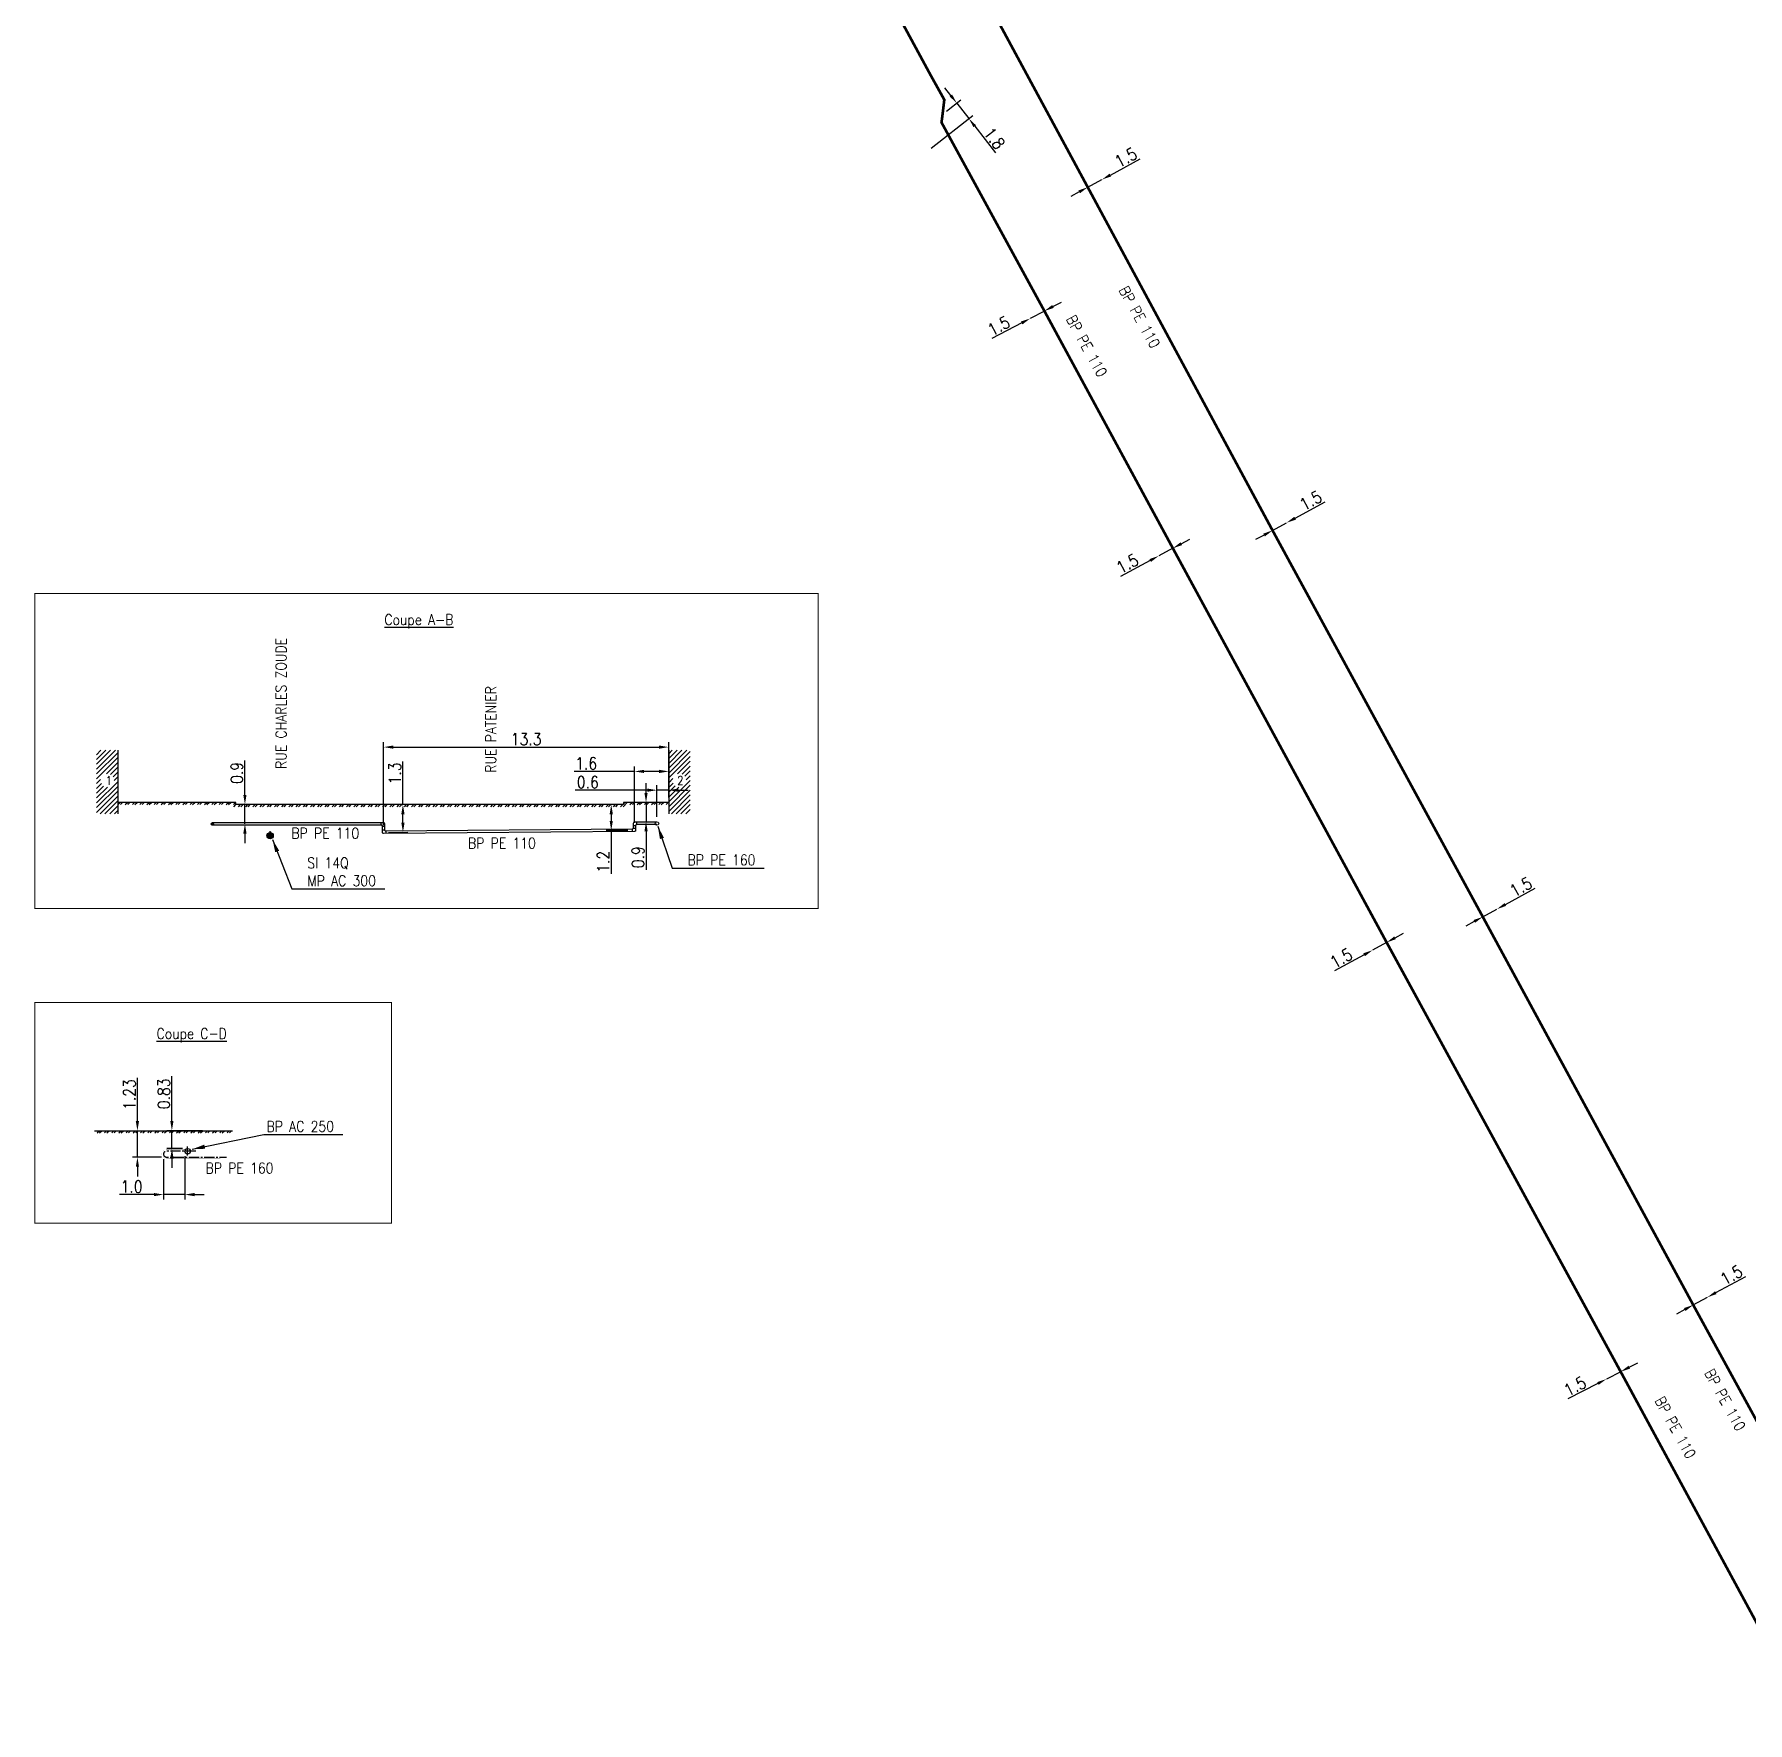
# Model space of a CAD drawing. Header units: millimetres. Extents: x 183997 to 185000, y 127999 to 129007.
# Drawn here: x 184349.2 to 184509.2, y 128248 to 128405.7 of the extents above; entities that cross this region are included whole.
import ezdxf
from ezdxf.enums import TextEntityAlignment as Align

# ---------------------------------------------------------------- set-up
doc = ezdxf.new("R2010")
doc.units = ezdxf.units.MM
doc.header["$PDMODE"] = 34
doc.linetypes.add('CENTER2', pattern=[28.575, 19.05, -3.175, 3.175, -3.175])
doc.linetypes.add('L_25_PE', pattern=[2000, 1000, 1000])
doc.layers.get('DEFPOINTS').update_dxf_attribs({"linetype": 'CONTINUOUS'})
doc.layers.add('L_150', color=1, linetype='CONTINUOUS')
doc.layers.add('L_900', color=7, linetype='CONTINUOUS')
doc.styles.get("Standard").update_dxf_attribs({"font": 'romans.shx', "width": 0.85})
doc.dimstyles.get("Standard").update_dxf_attribs({"dimtxt": 1.5, "dimasz": 1.2, "dimexe": 0.625, "dimexo": 0.625, "dimgap": 0.25, "dimtad": 1, "dimdec": 1, "dimzin": 0, "dimdsep": 46, "dimtxsty": 'Standard', "dimcen": -0.5, "dimadec": 0, "dimazin": 0, "dimtfac": 1, "dimtdec": 1, "dimtmove": 0, "dimatfit": 3, "dimfxl": 0, "dimtolj": 1, "dimtzin": 0, "dimarcsym": 0})

# ---------------------------------------------------------------- blocks, each defined once
blk = doc.blocks.new('*D688')
at = {"layer": 'DEFPOINTS', "color": 0, "linetype": 'Continuous', "transparency": 16777216}
for p in [(184474.17, 128320.14), (184475.48, 128320.86), (184475.48, 128320.86)]:
    blk.add_point(p, dxfattribs=at)
at = {"layer": 'L_150', "color": 0, "linetype": 'Continuous', "lineweight": -2, "transparency": 16777216}
for p, q in [((184476.27, 128321.29), (184477.06, 128321.72)), ((184473.38, 128319.7), (184470.62, 128318.2)), ((184475.48, 128320.86), (184474.17, 128320.14))]:
    blk.add_line(p, q, dxfattribs=at)
at = {"layer": 'L_150', "color": 0, "linetype": 'Continuous', "transparency": 16777216}
for points in [[(184476.2, 128321.42), (184476.34, 128321.16), (184475.48, 128320.86)], [(184473.3, 128319.84), (184473.45, 128319.57), (184474.17, 128320.14)]]:
    blk.add_solid(points, dxfattribs=at)
at = {"layer": 'L_150', "color": 0, "linetype": 'Continuous', "transparency": 16777216, "insert": (184471.24, 128319.39), "char_height": 1.125, "attachment_point": 5, "rotation": 28.696}
blk.add_mtext('\\A1;1.5', dxfattribs=at)
blk = doc.blocks.new('*D689')
at = {"layer": 'DEFPOINTS', "color": 0, "linetype": 'Continuous', "transparency": 16777216}
for p in [(184505.44, 128287.72), (184504.12, 128287), (184504.12, 128287)]:
    blk.add_point(p, dxfattribs=at)
at = {"layer": 'L_150', "color": 0, "linetype": 'Continuous', "lineweight": -2, "transparency": 16777216}
for p, q in [((184506.23, 128288.15), (184509.03, 128289.67)), ((184504.12, 128287), (184505.44, 128287.72)), ((184503.33, 128286.58), (184502.54, 128286.15))]:
    blk.add_line(p, q, dxfattribs=at)
at = {"layer": 'L_150', "color": 0, "linetype": 'Continuous', "transparency": 16777216}
for points in [[(184506.16, 128288.28), (184506.3, 128288.02), (184505.44, 128287.72)], [(184503.26, 128286.71), (184503.4, 128286.44), (184504.12, 128287)]]:
    blk.add_solid(points, dxfattribs=at)
at = {"layer": 'L_150', "color": 0, "linetype": 'Continuous', "transparency": 16777216, "insert": (184507.68, 128289.79), "char_height": 1.125, "attachment_point": 5, "rotation": 28.5107}
blk.add_mtext('\\A1;1.5', dxfattribs=at)
blk = doc.blocks.new('*D690')
at = {"layer": 'DEFPOINTS', "color": 0, "linetype": 'Continuous', "transparency": 16777216}
for p in [(184484.46, 128323.25), (184484.46, 128323.25), (184485.78, 128323.97)]:
    blk.add_point(p, dxfattribs=at)
at = {"layer": 'L_150', "color": 0, "linetype": 'Continuous', "lineweight": -2, "transparency": 16777216}
for p, q in [((184486.57, 128324.4), (184489.36, 128325.92)), ((184483.67, 128322.82), (184482.88, 128322.39)), ((184484.46, 128323.25), (184485.78, 128323.97))]:
    blk.add_line(p, q, dxfattribs=at)
at = {"layer": 'L_150', "color": 0, "linetype": 'Continuous', "transparency": 16777216}
for points in [[(184486.49, 128324.53), (184486.64, 128324.27), (184485.78, 128323.97)], [(184483.59, 128322.95), (184483.74, 128322.69), (184484.46, 128323.25)]]:
    blk.add_solid(points, dxfattribs=at)
at = {"layer": 'L_150', "color": 0, "linetype": 'Continuous', "transparency": 16777216, "insert": (184488.02, 128326.04), "char_height": 1.125, "attachment_point": 5, "rotation": 28.5107}
blk.add_mtext('\\A1;1.5', dxfattribs=at)
blk = doc.blocks.new('*D691')
at = {"layer": 'DEFPOINTS', "color": 0, "linetype": 'Continuous', "transparency": 16777216}
for p in [(184466.14, 128360.06), (184464.82, 128359.34), (184464.82, 128359.34)]:
    blk.add_point(p, dxfattribs=at)
at = {"layer": 'L_150', "color": 0, "linetype": 'Continuous', "lineweight": -2, "transparency": 16777216}
for p, q in [((184466.93, 128360.49), (184469.73, 128362)), ((184464.82, 128359.34), (184466.14, 128360.06)), ((184464.03, 128358.91), (184463.24, 128358.48))]:
    blk.add_line(p, q, dxfattribs=at)
at = {"layer": 'L_150', "color": 0, "linetype": 'Continuous', "transparency": 16777216}
for points in [[(184466.86, 128360.62), (184467.01, 128360.35), (184466.14, 128360.06)], [(184463.96, 128359.04), (184464.11, 128358.78), (184464.82, 128359.34)]]:
    blk.add_solid(points, dxfattribs=at)
at = {"layer": 'L_150', "color": 0, "linetype": 'Continuous', "transparency": 16777216, "insert": (184468.38, 128362.13), "char_height": 1.125, "attachment_point": 5, "rotation": 28.5107}
blk.add_mtext('\\A1;1.5', dxfattribs=at)
blk = doc.blocks.new('*D1026')
at = {"layer": 'DEFPOINTS', "color": 0, "linetype": 'Continuous', "transparency": 16777216}
for p in [(184496.01, 128280.08), (184497.34, 128280.77), (184497.34, 128280.77)]:
    blk.add_point(p, dxfattribs=at)
at = {"layer": 'L_150', "color": 0, "linetype": 'Continuous', "lineweight": -2, "transparency": 16777216}
for p, q in [((184498.14, 128281.18), (184498.94, 128281.6)), ((184495.21, 128279.67), (184492.42, 128278.23)), ((184497.34, 128280.77), (184496.01, 128280.08))]:
    blk.add_line(p, q, dxfattribs=at)
at = {"layer": 'L_150', "color": 0, "linetype": 'Continuous', "transparency": 16777216}
for points in [[(184498.07, 128281.32), (184498.21, 128281.05), (184497.34, 128280.77)], [(184495.14, 128279.8), (184495.28, 128279.54), (184496.01, 128280.08)]]:
    blk.add_solid(points, dxfattribs=at)
at = {"layer": 'L_150', "color": 0, "linetype": 'Continuous', "transparency": 16777216, "insert": (184493.07, 128279.41), "char_height": 1.125, "attachment_point": 5, "rotation": 27.3062}
blk.add_mtext('\\A1;1.5', dxfattribs=at)
blk = doc.blocks.new('*D1030')
at = {"layer": 'DEFPOINTS', "color": 0, "linetype": 'Continuous', "transparency": 16777216}
for p in [(184442.19, 128379.14), (184443.51, 128379.83), (184443.51, 128379.83)]:
    blk.add_point(p, dxfattribs=at)
at = {"layer": 'L_150', "color": 0, "linetype": 'Continuous', "lineweight": -2, "transparency": 16777216}
for p, q in [((184444.31, 128380.25), (184445.11, 128380.67)), ((184441.39, 128378.72), (184438.61, 128377.25)), ((184443.51, 128379.83), (184442.19, 128379.14))]:
    blk.add_line(p, q, dxfattribs=at)
at = {"layer": 'L_150', "color": 0, "linetype": 'Continuous', "transparency": 16777216}
for points in [[(184444.24, 128380.39), (184444.38, 128380.12), (184443.51, 128379.83)], [(184441.32, 128378.85), (184441.46, 128378.58), (184442.19, 128379.14)]]:
    blk.add_solid(points, dxfattribs=at)
at = {"layer": 'L_150', "color": 0, "linetype": 'Continuous', "transparency": 16777216, "insert": (184439.25, 128378.44), "char_height": 1.125, "attachment_point": 5, "rotation": 27.7942}
blk.add_mtext('\\A1;1.5', dxfattribs=at)
blk = doc.blocks.new('*D1031')
at = {"layer": 'DEFPOINTS', "color": 0, "linetype": 'Continuous', "transparency": 16777216}
for p in [(184454.19, 128356.96), (184455.51, 128357.67), (184455.51, 128357.67)]:
    blk.add_point(p, dxfattribs=at)
at = {"layer": 'L_150', "color": 0, "linetype": 'Continuous', "lineweight": -2, "transparency": 16777216}
for p, q in [((184456.3, 128358.1), (184457.09, 128358.52)), ((184453.39, 128356.53), (184450.63, 128355.03)), ((184455.51, 128357.67), (184454.19, 128356.96))]:
    blk.add_line(p, q, dxfattribs=at)
at = {"layer": 'L_150', "color": 0, "linetype": 'Continuous', "transparency": 16777216}
for points in [[(184456.23, 128358.23), (184456.37, 128357.96), (184455.51, 128357.67)], [(184453.32, 128356.66), (184453.47, 128356.4), (184454.19, 128356.96)]]:
    blk.add_solid(points, dxfattribs=at)
at = {"layer": 'L_150', "color": 0, "linetype": 'Continuous', "transparency": 16777216, "insert": (184451.26, 128356.23), "char_height": 1.125, "attachment_point": 5, "rotation": 28.3846}
blk.add_mtext('\\A1;1.5', dxfattribs=at)
blk = doc.blocks.new('*D1034')
at = {"layer": 'DEFPOINTS', "color": 0, "linetype": 'Continuous', "transparency": 16777216}
for p in [(184447.56, 128391.39), (184447.56, 128391.39), (184448.88, 128392.1)]:
    blk.add_point(p, dxfattribs=at)
at = {"layer": 'L_150', "color": 0, "linetype": 'Continuous', "lineweight": -2, "transparency": 16777216}
for p, q in [((184449.67, 128392.53), (184452.46, 128394.04)), ((184447.56, 128391.39), (184448.88, 128392.1)), ((184446.77, 128390.96), (184445.97, 128390.53))]:
    blk.add_line(p, q, dxfattribs=at)
at = {"layer": 'L_150', "color": 0, "linetype": 'Continuous', "transparency": 16777216}
for points in [[(184446.69, 128391.09), (184446.84, 128390.83), (184447.56, 128391.39)], [(184449.6, 128392.66), (184449.74, 128392.4), (184448.88, 128392.1)]]:
    blk.add_solid(points, dxfattribs=at)
at = {"layer": 'L_150', "color": 0, "linetype": 'Continuous', "transparency": 16777216, "insert": (184451.12, 128394.17), "char_height": 1.125, "attachment_point": 5, "rotation": 28.4194}
blk.add_mtext('\\A1;1.5', dxfattribs=at)
blk = doc.blocks.new('*D1051')
at = {"layer": 'DEFPOINTS', "color": 0, "linetype": 'Continuous', "transparency": 16777216}
for p in [(184434, 128398.21), (184435.32, 128399.25), (184432.56, 128394.76)]:
    blk.add_point(p, dxfattribs=at)
at = {"layer": 'L_150', "color": 0, "linetype": 'Continuous', "lineweight": -2, "transparency": 16777216}
for p, q in [((184434.77, 128399.96), (184434.22, 128400.67)), ((184434.37, 128398.5), (184435.69, 128399.54)), ((184432.93, 128395.05), (184436.82, 128398.09)), ((184435.32, 128399.25), (184436.45, 128397.8)), ((184437.01, 128397.09), (184438.94, 128394.61))]:
    blk.add_line(p, q, dxfattribs=at)
at = {"layer": 'L_150', "color": 0, "linetype": 'Continuous', "transparency": 16777216}
for points in [[(184434.89, 128400.05), (184434.65, 128399.87), (184435.32, 128399.25)], [(184437.12, 128397.18), (184436.89, 128397), (184436.45, 128397.8)]]:
    blk.add_solid(points, dxfattribs=at)
at = {"layer": 'L_150', "color": 0, "linetype": 'Continuous', "transparency": 16777216, "insert": (184438.84, 128395.95), "char_height": 1.125, "attachment_point": 5, "rotation": 307.9105}
blk.add_mtext('\\A1;1.8', dxfattribs=at)
blk = doc.blocks.new('*D1235')
at = {"layer": 'DEFPOINTS', "color": 0, "linetype": 'Continuous', "transparency": 16777216}
for p in [(184408.42, 128336.83), (184408.42, 128333.93), (184405.22, 128331.56)]:
    blk.add_point(p, dxfattribs=at)
at = {"layer": 'L_900', "color": 0, "linetype": 'Continuous', "lineweight": -2, "transparency": 16777216}
for p, q in [((184405.22, 128332.03), (184405.22, 128337.3)), ((184408.42, 128334.4), (184408.42, 128337.3)), ((184405.22, 128336.83), (184399.59, 128336.83)), ((184407.52, 128336.83), (184406.12, 128336.83))]:
    blk.add_line(p, q, dxfattribs=at)
at = {"layer": 'L_900', "color": 0, "linetype": 'Continuous', "transparency": 16777216}
for points in [[(184406.12, 128336.98), (184406.12, 128336.68), (184405.22, 128336.83)], [(184407.52, 128336.98), (184407.52, 128336.68), (184408.42, 128336.83)]]:
    blk.add_solid(points, dxfattribs=at)
at = {"layer": 'L_900', "color": 0, "linetype": 'Continuous', "transparency": 16777216, "insert": (184400.71, 128337.58), "char_height": 1.125, "attachment_point": 5}
blk.add_mtext('\\A1;1.6', dxfattribs=at)
blk = doc.blocks.new('*D1238')
at = {"layer": 'DEFPOINTS', "color": 0, "linetype": 'Continuous', "transparency": 16777216}
for p in [(184408.42, 128335.08), (184408.42, 128333.93), (184407.32, 128332.13)]:
    blk.add_point(p, dxfattribs=at)
at = {"layer": 'L_900', "color": 0, "linetype": 'Continuous', "lineweight": -2, "transparency": 16777216}
for p, q in [((184407.32, 128332.6), (184407.32, 128335.55)), ((184408.42, 128334.4), (184408.42, 128335.55)), ((184406.42, 128335.08), (184399.67, 128335.08)), ((184408.42, 128335.08), (184407.32, 128335.08)), ((184409.32, 128335.08), (184410.22, 128335.08))]:
    blk.add_line(p, q, dxfattribs=at)
at = {"layer": 'L_900', "color": 0, "linetype": 'Continuous', "transparency": 16777216}
for points in [[(184406.42, 128335.23), (184406.42, 128334.93), (184407.32, 128335.08)], [(184409.32, 128335.23), (184409.32, 128334.93), (184408.42, 128335.08)]]:
    blk.add_solid(points, dxfattribs=at)
at = {"layer": 'L_900', "color": 0, "linetype": 'Continuous', "transparency": 16777216, "insert": (184400.86, 128335.83), "char_height": 1.125, "attachment_point": 5}
blk.add_mtext('\\A1;0.6', dxfattribs=at)
blk = doc.blocks.new('*D1241')
at = {"layer": 'DEFPOINTS', "color": 0, "linetype": 'Continuous', "transparency": 16777216}
for p in [(184408.42, 128339.1), (184408.42, 128333.93), (184381.78, 128331.33)]:
    blk.add_point(p, dxfattribs=at)
at = {"layer": 'L_900', "color": 0, "linetype": 'Continuous', "lineweight": -2, "transparency": 16777216}
for p, q in [((184381.78, 128331.8), (184381.78, 128339.57)), ((184382.68, 128339.1), (184407.52, 128339.1)), ((184408.42, 128334.4), (184408.42, 128339.57))]:
    blk.add_line(p, q, dxfattribs=at)
at = {"layer": 'L_900', "color": 0, "linetype": 'Continuous', "transparency": 16777216}
for points in [[(184382.68, 128339.25), (184382.68, 128338.95), (184381.78, 128339.1)], [(184407.52, 128339.25), (184407.52, 128338.95), (184408.42, 128339.1)]]:
    blk.add_solid(points, dxfattribs=at)
at = {"layer": 'L_900', "color": 0, "linetype": 'Continuous', "transparency": 16777216, "insert": (184395.1, 128339.85), "char_height": 1.125, "attachment_point": 5}
blk.add_mtext('\\A1;13.3', dxfattribs=at)
blk = doc.blocks.new('*D1242')
at = {"layer": 'DEFPOINTS', "color": 0, "linetype": 'Continuous', "transparency": 16777216}
for p in [(184406.3, 128333.93), (184406.3, 128333.93), (184406.3, 128332.13)]:
    blk.add_point(p, dxfattribs=at)
at = {"layer": 'L_900', "color": 0, "linetype": 'Continuous', "lineweight": -2, "transparency": 16777216}
for p, q in [((184406.3, 128334.83), (184406.3, 128335.73)), ((184406.3, 128333.93), (184406.3, 128332.13)), ((184406.3, 128331.23), (184406.3, 128327.65))]:
    blk.add_line(p, q, dxfattribs=at)
at = {"layer": 'L_900', "color": 0, "linetype": 'Continuous', "transparency": 16777216}
for points in [[(184406.15, 128334.83), (184406.45, 128334.83), (184406.3, 128333.93)], [(184406.15, 128331.23), (184406.45, 128331.23), (184406.3, 128332.13)]]:
    blk.add_solid(points, dxfattribs=at)
at = {"layer": 'L_900', "color": 0, "linetype": 'Continuous', "transparency": 16777216, "insert": (184405.55, 128328.82), "char_height": 1.125, "attachment_point": 5, "rotation": 90}
blk.add_mtext('\\A1;0.9', dxfattribs=at)
blk = doc.blocks.new('*D1243')
at = {"layer": 'DEFPOINTS', "color": 0, "linetype": 'Continuous', "transparency": 16777216}
for p in [(184403.05, 128333.73), (184403.05, 128333.73), (184405.06, 128331.33)]:
    blk.add_point(p, dxfattribs=at)
at = {"layer": 'L_900', "color": 0, "linetype": 'Continuous', "lineweight": -2, "transparency": 16777216}
for p, q in [((184403.05, 128332.83), (184403.05, 128332.21)), ((184404.59, 128331.32), (184402.58, 128331.31)), ((184403.05, 128331.31), (184403.05, 128327.27))]:
    blk.add_line(p, q, dxfattribs=at)
at = {"layer": 'L_900', "color": 0, "linetype": 'Continuous', "transparency": 16777216}
for points in [[(184402.9, 128332.83), (184403.2, 128332.83), (184403.05, 128333.73)], [(184402.9, 128332.21), (184403.2, 128332.21), (184403.05, 128331.31)]]:
    blk.add_solid(points, dxfattribs=at)
at = {"layer": 'L_900', "color": 0, "linetype": 'Continuous', "transparency": 16777216, "insert": (184402.3, 128328.39), "char_height": 1.125, "attachment_point": 5, "rotation": 90}
blk.add_mtext('\\A1;1.2', dxfattribs=at)
blk = doc.blocks.new('*D1244')
at = {"layer": 'DEFPOINTS', "color": 0, "linetype": 'Continuous', "transparency": 16777216}
for p in [(184383.59, 128333.73), (184383.59, 128333.73), (184381.78, 128331.13)]:
    blk.add_point(p, dxfattribs=at)
at = {"layer": 'L_900', "color": 0, "linetype": 'Continuous', "lineweight": -2, "transparency": 16777216}
for p, q in [((184383.59, 128333.73), (184383.59, 128337.77)), ((184383.59, 128332.04), (184383.59, 128332.83)), ((184382.25, 128331.13), (184384.06, 128331.15))]:
    blk.add_line(p, q, dxfattribs=at)
at = {"layer": 'L_900', "color": 0, "linetype": 'Continuous', "transparency": 16777216}
for points in [[(184383.44, 128332.83), (184383.74, 128332.83), (184383.59, 128333.73)], [(184383.44, 128332.04), (184383.74, 128332.04), (184383.59, 128331.14)]]:
    blk.add_solid(points, dxfattribs=at)
at = {"layer": 'L_900', "color": 0, "linetype": 'Continuous', "transparency": 16777216, "insert": (184382.84, 128336.65), "char_height": 1.125, "attachment_point": 5, "rotation": 90}
blk.add_mtext('\\A1;1.3', dxfattribs=at)
blk = doc.blocks.new('*D1245')
at = {"layer": 'DEFPOINTS', "color": 0, "linetype": 'Continuous', "transparency": 16777216}
for p in [(184368.83, 128333.73), (184368.83, 128333.73), (184368.83, 128331.93)]:
    blk.add_point(p, dxfattribs=at)
at = {"layer": 'L_900', "color": 0, "linetype": 'Continuous', "lineweight": -2, "transparency": 16777216}
for p, q in [((184368.83, 128334.63), (184368.83, 128337.86)), ((184368.83, 128331.93), (184368.83, 128333.73)), ((184368.83, 128331.03), (184368.83, 128330.13))]:
    blk.add_line(p, q, dxfattribs=at)
at = {"layer": 'L_900', "color": 0, "linetype": 'Continuous', "transparency": 16777216}
for points in [[(184368.68, 128334.63), (184368.98, 128334.63), (184368.83, 128333.73)], [(184368.68, 128331.03), (184368.98, 128331.03), (184368.83, 128331.93)]]:
    blk.add_solid(points, dxfattribs=at)
at = {"layer": 'L_900', "color": 0, "linetype": 'Continuous', "transparency": 16777216, "insert": (184368.08, 128336.69), "char_height": 1.125, "attachment_point": 5, "rotation": 90}
blk.add_mtext('\\A1;0.9', dxfattribs=at)
blk = doc.blocks.new('*D1247')
at = {"layer": 'DEFPOINTS', "color": 0, "linetype": 'Continuous', "transparency": 16777216}
for p in [(184361.23, 128301.09), (184363.23, 128301.36), (184363.23, 128297.31)]:
    blk.add_point(p, dxfattribs=at)
at = {"layer": 'L_900', "color": 0, "linetype": 'Continuous', "lineweight": -2, "transparency": 16777216}
for p, q in [((184361.23, 128300.62), (184361.23, 128296.84)), ((184363.23, 128300.89), (184363.23, 128296.84)), ((184360.33, 128297.31), (184357.12, 128297.31)), ((184363.23, 128297.31), (184361.23, 128297.31)), ((184364.13, 128297.31), (184365.03, 128297.31))]:
    blk.add_line(p, q, dxfattribs=at)
at = {"layer": 'L_900', "color": 0, "linetype": 'Continuous', "transparency": 16777216}
for points in [[(184360.33, 128297.46), (184360.33, 128297.16), (184361.23, 128297.31)], [(184364.13, 128297.46), (184364.13, 128297.16), (184363.23, 128297.31)]]:
    blk.add_solid(points, dxfattribs=at)
at = {"layer": 'L_900', "color": 0, "linetype": 'Continuous', "transparency": 16777216, "insert": (184358.24, 128298.06), "char_height": 1.125, "attachment_point": 5}
blk.add_mtext('\\A1;1.0', dxfattribs=at)
blk = doc.blocks.new('*D1248')
at = {"layer": 'DEFPOINTS', "color": 0, "linetype": 'Continuous', "transparency": 16777216}
for p in [(184358.79, 128303.27), (184358.79, 128303.27), (184361.5, 128300.81)]:
    blk.add_point(p, dxfattribs=at)
at = {"layer": 'L_900', "color": 0, "linetype": 'Continuous', "lineweight": -2, "transparency": 16777216}
for p, q in [((184358.79, 128304.17), (184358.79, 128308.22)), ((184358.79, 128300.81), (184358.79, 128303.27)), ((184361.03, 128300.81), (184358.32, 128300.81)), ((184358.79, 128299.91), (184358.79, 128299.01))]:
    blk.add_line(p, q, dxfattribs=at)
at = {"layer": 'L_900', "color": 0, "linetype": 'Continuous', "transparency": 16777216}
for points in [[(184358.64, 128304.17), (184358.94, 128304.17), (184358.79, 128303.27)], [(184358.64, 128299.91), (184358.94, 128299.91), (184358.79, 128300.81)]]:
    blk.add_solid(points, dxfattribs=at)
at = {"layer": 'L_900', "color": 0, "linetype": 'Continuous', "transparency": 16777216, "insert": (184358.04, 128306.65), "char_height": 1.125, "attachment_point": 5, "rotation": 90}
blk.add_mtext('\\A1;1.23', dxfattribs=at)
blk = doc.blocks.new('*D1249')
at = {"layer": 'DEFPOINTS', "color": 0, "linetype": 'Continuous', "transparency": 16777216}
for p in [(184362.01, 128303.27), (184365.33, 128303.27), (184363.48, 128301.61)]:
    blk.add_point(p, dxfattribs=at)
at = {"layer": 'L_900', "color": 0, "linetype": 'Continuous', "lineweight": -2, "transparency": 16777216}
for p, q in [((184362.01, 128304.17), (184362.01, 128308.36)), ((184364.86, 128303.27), (184361.54, 128303.27)), ((184362.01, 128301.61), (184362.01, 128303.27)), ((184363.01, 128301.61), (184361.54, 128301.61)), ((184362.01, 128300.71), (184362.01, 128299.81))]:
    blk.add_line(p, q, dxfattribs=at)
at = {"layer": 'L_900', "color": 0, "linetype": 'Continuous', "transparency": 16777216}
for points in [[(184361.86, 128304.17), (184362.16, 128304.17), (184362.01, 128303.27)], [(184361.86, 128300.71), (184362.16, 128300.71), (184362.01, 128301.61)]]:
    blk.add_solid(points, dxfattribs=at)
at = {"layer": 'L_900', "color": 0, "linetype": 'Continuous', "transparency": 16777216, "insert": (184361.26, 128306.72), "char_height": 1.125, "attachment_point": 5, "rotation": 90}
blk.add_mtext('\\A1;0.83', dxfattribs=at)

msp = doc.modelspace()

# ---------------------------------------------------------------- hatches: boundary and pattern name
at = {"layer": 'L_900', "ltscale": 0.5}
h = msp.add_hatch(dxfattribs=at)
h.set_pattern_fill('ANSI31', color=256, scale=0.1, angle=180)
h.set_pattern_definition([(225, (368678.1186, 256654.36825), (0.22450640303, -0.22450640303), [])])
edge = h.paths.add_edge_path()
edge.add_arc((184355.98, 128335.99), 0.635, 0, 360)
h.paths.add_polyline_path([(184354.98, 128332.88), (184356.98, 128332.88), (184356.98, 128338.8), (184354.98, 128338.8)])
h = msp.add_hatch(dxfattribs=at)
h.set_pattern_fill('ANSI31', color=256, scale=0.1)
h.set_pattern_definition([(45, (87.27473, 17.3055), (-0.22450640303, 0.22450640303), [])])
edge = h.paths.add_edge_path()
edge.add_arc((184409.41, 128335.99), 0.635, 0, 360)
h.paths.add_polyline_path([(184410.42, 128338.8), (184408.42, 128338.8), (184408.42, 128332.88), (184410.42, 128332.88)])
h = msp.add_hatch(dxfattribs=at)
h.set_pattern_fill('ANSI32', color=256, scale=0.05)
h.set_pattern_definition([(45, (87.27473, 17.3055), (-0.3367596045, 0.3367596045), []), (45, (87.49924, 17.3055), (-0.3367596045, 0.3367596045), [])])
h.paths.add_polyline_path([(184404.38, 128333.73), (184408.42, 128333.73), (184408.42, 128333.93), (184404.18, 128333.93), (184404.18, 128333.73), (184367.98, 128333.73), (184367.98, 128333.93), (184356.98, 128333.93), (184356.98, 128333.73), (184367.78, 128333.73), (184367.78, 128333.53), (184404.38, 128333.53)])
h = msp.add_hatch(color=256, dxfattribs=at)
h.dxf.hatch_style = 1
h.paths.add_polyline_path([(184365.89, 128331.93, 1), (184365.67, 128331.93, 1)])
h = msp.add_hatch(color=256, dxfattribs=at)
h.dxf.hatch_style = 1
h.paths.add_polyline_path([(184371.48, 128330.83, 1), (184370.88, 128330.83, 1)])
h = msp.add_hatch(color=256, dxfattribs=at)
h.dxf.hatch_style = 1
h.paths.add_polyline_path([(184371.14, 128331.17, 1), (184371.22, 128331.17, 1)])
h = msp.add_hatch(dxfattribs=at)
h.set_pattern_fill('ANSI32', color=256, scale=0.1)
h.set_pattern_definition([(45, (87.2747, 17.3055), (-0.673519209, 0.673519209), []), (45, (87.7237, 17.3055), (-0.673519209, 0.673519209), [])])
h.paths.add_polyline_path([(184407.16, 128331.97, 1), (184407.48, 128331.97, 1)])
h = msp.add_hatch(dxfattribs=at)
h.set_pattern_fill('ANSI32', color=256, scale=0.05)
h.set_pattern_definition([(45, (76.9892, 10.6331), (-0.3367596045, 0.3367596045), []), (45, (77.2137, 10.6331), (-0.3367596045, 0.3367596045), [])])
h.paths.add_polyline_path([(184367.66, 128303.27), (184354.78, 128303.27), (184354.78, 128303.07), (184367.66, 128303.07)])
h = msp.add_hatch(dxfattribs=at)
h.set_pattern_fill('ANSI32', color=256)
h.set_pattern_definition([(45, (76.989, 10.633), (-6.7351921, 6.7351921), []), (45, (81.479, 10.633), (-6.7351921, 6.7351921), [])])
h.paths.add_polyline_path([(184363.73, 128301.36, 1), (184363.23, 128301.36, 1)])

# ---------------------------------------------------------------- linework, layer by layer
at = {"layer": 'L_150', "linetype": 'L_25_PE', "const_width": 0.25, "flags": 128}
for points in [[(184399.44, 128479.81), (184400.28, 128478.36), (184404.43, 128471.21), (184447.56, 128391.39), (184464.82, 128359.34), (184484.46, 128323.25), (184504.12, 128287), (184522.71, 128253.03), (184523.71, 128252.46), (184525.05, 128250.04), (184528.74, 128243.08), (184531.48, 128238.89), (184534.09, 128233.84), (184534.37, 128232.18), (184533.74, 128230.31), (184530.62, 128224.91), (184528.99, 128224.9), (184495.47, 128166.78), (184473.5, 128128.4), (184470.72, 128123.64), (184464.25, 128127.35), (184463.71, 128127.65)], [(184391.03, 128474.83), (184392.47, 128472.89), (184392.47, 128472.89), (184392.47, 128472.89), (184395.04, 128467.39), (184404.22, 128451.1), (184408.21, 128443.94), (184411.18, 128442.15), (184416.5, 128432.1), (184432.87, 128401.88), (184434.16, 128399.56), (184434, 128398.21), (184433.9, 128397.44), (184443.51, 128379.83), (184455.51, 128357.67), (184475.48, 128320.86), (184497.34, 128280.77), (184518.91, 128240.93), (184521.55, 128236.06), (184523.21, 128233), (184523.52, 128232.44), (184521.88, 128229.56), (184491.09, 128175.58), (184463.71, 128127.65), (184454.08, 128110.8), (184451.38, 128106.07), (184453.47, 128104.88), (184452.41, 128103.03), (184451.09, 128100.71)]]:
    msp.add_lwpolyline(points, dxfattribs=at)
at = {"layer": 'L_900', "ltscale": 0.5, "const_width": 0.1}
for points in [[(184349.2, 128353.44), (184422.38, 128353.44), (184422.38, 128324.03), (184349.2, 128324.03)], [(184349.2, 128315.26), (184382.53, 128315.26), (184382.53, 128294.65), (184349.2, 128294.65)]]:
    msp.add_lwpolyline(points, close=True, dxfattribs=at)
at = {"layer": 'L_900', "ltscale": 0.5, "flags": 128}
for points in [[(184356.98, 128332.88), (184356.98, 128338.8)], [(184408.42, 128338.8), (184408.42, 128332.88)], [(184408.42, 128333.93), (184404.18, 128333.93), (184404.18, 128333.73), (184404.18, 128333.73), (184367.98, 128333.73), (184367.98, 128333.93), (184356.98, 128333.93), (184356.98, 128333.93)], [(184381.57, 128331.82), (184381.57, 128332.04)], [(184381.67, 128331.72), (184381.89, 128331.72)], [(184381.89, 128331.34), (184381.67, 128331.34)], [(184381.99, 128331.24), (184381.99, 128331.02)], [(184405.01, 128331.44), (184405.01, 128331.22)], [(184405.33, 128331.76), (184405.11, 128331.76)], [(184405.11, 128331.54), (184405.33, 128331.54)], [(184405.43, 128331.86), (184405.43, 128332.08)], [(184354.78, 128303.27), (184367.66, 128303.27)]]:
    msp.add_lwpolyline(points, dxfattribs=at)
for points in [[(184407.32, 128332.08), (184406.3, 128332.08), (184405.21, 128332.08, 0.414214), (184405.11, 128331.98), (184405.11, 128331.54, -0.4117), (184405.01, 128331.44), (184381.99, 128331.24, -0.416732), (184381.89, 128331.34), (184381.89, 128331.94, 0.414214), (184381.79, 128332.04), (184368.83, 128332.04), (184365.78, 128332.04)], [(184407.32, 128331.86), (184406.3, 128331.86), (184405.43, 128331.86, 0.414214), (184405.33, 128331.76), (184405.33, 128331.32, -0.4117), (184405.23, 128331.22), (184381.77, 128331.02, -0.416732), (184381.67, 128331.12), (184381.67, 128331.72, 0.414214), (184381.57, 128331.82), (184368.83, 128331.82), (184365.78, 128331.82)]]:
    msp.add_lwpolyline(points, format="xyb", dxfattribs=at)
at = {"layer": 'L_900', "linetype": 'CENTER2', "ltscale": 0.05, "flags": 128}
msp.add_lwpolyline([(184363.48, 128300.97), (184363.48, 128301.8)], dxfattribs=at)
at = {"layer": 'L_900', "ltscale": 0.5, "const_width": 0.005, "flags": 128}
for points in [[(184363.29, 128301.52), (184361.5, 128301.52, 1), (184361.5, 128300.65), (184366.53, 128300.65)], [(184363.29, 128301.2), (184361.5, 128301.2, 1), (184361.5, 128300.97), (184366.53, 128300.97)]]:
    msp.add_lwpolyline(points, format="xyb", dxfattribs=at)
for points in [[(184361.39, 128301.09), (184361.07, 128301.09)], [(184361.5, 128301.52), (184361.5, 128301.2)], [(184361.5, 128300.97), (184361.5, 128300.65)]]:
    msp.add_lwpolyline(points, dxfattribs=at)
at = {"layer": 'L_900', "linetype": 'CENTER2', "ltscale": 0.05, "flags": 128}
msp.add_lwpolyline([(184364.25, 128301.36), (184361.5, 128301.36, 1), (184361.5, 128300.81), (184367.11, 128300.81)], format="xyb", dxfattribs=at)
at = {"layer": 'L_900', "ltscale": 0.5}
for centre, radius in [((184365.78, 128331.93), 0.11), ((184371.18, 128330.83), 0.3), ((184371.18, 128331.17), 0.0396), ((184407.32, 128331.97), 0.16), ((184363.48, 128301.36), 0.25)]:
    msp.add_circle(centre, radius, dxfattribs=at)

# ---------------------------------------------------------------- texts
at = {"layer": 'L_150', "linetype": 'Continuous', "width": 0.85}
for p in [(184450.43, 128381.8), (184445.49, 128379.1), (184505.12, 128280.67), (184500.48, 128278.09)]:
    msp.add_text('BP PE 110', height=1, rotation=298.8415, dxfattribs=at).set_placement(p)
at = {"layer": 'L_900', "linetype": 'Continuous', "width": 0.85}
for s, p in [('RUE CHARLES ZOUDE', (184372.21, 128343.18)), ('RUE PATENIER', (184391.79, 128340.75))]:
    msp.add_text(s, height=1, rotation=90, dxfattribs=at).set_placement(p, align=Align.MIDDLE)
for s, p in [('BP PE 110', (184376.34, 128331.06)), ('BP PE 110', (184392.84, 128330.13)), ('BP PE 160', (184368.33, 128299.78))]:
    msp.add_text(s, height=1, dxfattribs=at).set_placement(p, align=Align.MIDDLE)
at = {"layer": 'L_900', "ltscale": 0.5, "attachment_point": 1}
for s, width, insert, char_height in [('{\\LCoupe A-B}', 10.9942, (184381.86, 128351.51), 1), ('1', 0.7333, (184355.83, 128336.39), 0.8), ('2', 0.7333, (184409.22, 128336.39), 0.8), ('{\\LCoupe C-D}', 10.9942, (184360.58, 128312.85), 1)]:
    msp.add_mtext_dynamic_manual_height_columns(s, width=width, gutter_width=5, heights=[0], dxfattribs=dict(at, insert=insert, char_height=char_height))
at = {"layer": 'L_900', "linetype": 'Continuous', "char_height": 1, "attachment_point": 4}
for s, insert in [('BP PE 160', (184410.18, 128328.56)), ('SI 14Q \\PMP AC 300', (184374.66, 128327.45)), ('BP AC 250', (184370.85, 128303.67))]:
    msp.add_mtext(s, dxfattribs=dict(at, insert=insert))

# ---------------------------------------------------------------- dimensions: what is measured, and where the dimension line sits
at = {"layer": 'L_150', "linetype": 'Continuous'}
for base, p1, p2, angle, picture, middle, dimtype in [((184435.32, 128399.25), (184432.56, 128394.76), (184434, 128398.21), 307.9105, '*D1051', (184438.25, 128395.49), 160), ((184447.56, 128391.39), (184448.88, 128392.1), (184447.56, 128391.39), 208.4194, '*D1034', (184451.48, 128393.51), 161), ((184443.51, 128379.83), (184442.19, 128379.14), (184443.51, 128379.83), 27.7942, '*D1030', (184439.6, 128377.77), 161), ((184464.82, 128359.34), (184466.14, 128360.06), (184464.82, 128359.34), 208.5107, '*D691', (184468.74, 128361.47), 161), ((184455.51, 128357.67), (184454.19, 128356.96), (184455.51, 128357.67), 28.3846, '*D1031', (184451.62, 128355.57), 161), ((184484.46, 128323.25), (184485.78, 128323.97), (184484.46, 128323.25), 208.5107, '*D690', (184488.37, 128325.38), 161), ((184475.48, 128320.86), (184474.17, 128320.14), (184475.48, 128320.86), 28.696, '*D688', (184471.6, 128318.73), 161), ((184504.12, 128287), (184505.44, 128287.72), (184504.12, 128287), 208.5107, '*D689', (184508.04, 128289.13), 161), ((184497.34, 128280.77), (184496.01, 128280.08), (184497.34, 128280.77), 27.3062, '*D1026', (184493.41, 128278.74), 161)]:
    dim = msp.add_linear_dim(base=base, p1=p1, p2=p2, angle=angle, dimstyle='Standard', override={"dimscale": 0.75}, dxfattribs=at)
    dim.commit()
    dim.dimension.update_dxf_attribs({"geometry": picture, "text_midpoint": middle, "dimtype": dimtype})
at = {"layer": 'L_900', "linetype": 'Continuous'}
dim = msp.add_linear_dim(base=(184408.42, 128339.1), p1=(184381.78, 128331.33), p2=(184408.42, 128333.93), angle=180, text='13.3', dimstyle='Standard', override={"dimscale": 0.75, "dimatfit": 0}, dxfattribs=at)
dim.commit()
dim.dimension.update_dxf_attribs({"geometry": '*D1241', "text_midpoint": (184395.1, 128339.85)})
for base, p1, p2, angle, text, override, picture, middle in [((184368.83, 128333.73), (184368.83, 128331.93), (184368.83, 128333.73), 270, '0.9', {"dimscale": 0.75, "dimlfac": 1, "dimlunit": 2, "dimatfit": 0}, '*D1245', (184368.83, 128336.69)), ((184383.59, 128333.73), (184381.78, 128331.13), (184383.59, 128333.73), 270, '1.3', {"dimscale": 0.75}, '*D1244', (184383.59, 128336.65)), ((184408.42, 128336.83), (184405.22, 128331.56), (184408.42, 128333.93), 180, '1.6', {"dimscale": 0.75}, '*D1235', (184400.71, 128336.83)), ((184408.42, 128335.08), (184407.32, 128332.13), (184408.42, 128333.93), 180, '0.6', {"dimscale": 0.75}, '*D1238', (184400.86, 128335.08)), ((184406.3, 128333.93), (184406.3, 128332.13), (184406.3, 128333.93), 270, '0.9', {"dimscale": 0.75}, '*D1242', (184406.3, 128328.82)), ((184403.05, 128333.73), (184405.06, 128331.33), (184403.05, 128333.73), 270, '1.2', {"dimscale": 0.75}, '*D1243', (184403.05, 128328.39)), ((184358.79, 128303.27), (184361.5, 128300.81), (184358.79, 128303.27), 270, '1.23', {"dimscale": 0.75, "dimatfit": 0}, '*D1248', (184358.79, 128306.65)), ((184362.01, 128303.27), (184363.48, 128301.61), (184365.33, 128303.27), 270, '0.83', {"dimscale": 0.75, "dimatfit": 0}, '*D1249', (184362.01, 128306.72)), ((184363.23, 128297.31), (184361.23, 128301.09), (184363.23, 128301.36), 180, '1.0', {"dimscale": 0.75, "dimatfit": 0}, '*D1247', (184358.24, 128297.31))]:
    dim = msp.add_linear_dim(base=base, p1=p1, p2=p2, angle=angle, text=text, dimstyle='Standard', override=override, dxfattribs=at)
    dim.commit()
    dim.dimension.update_dxf_attribs({"geometry": picture, "text_midpoint": middle, "dimtype": 160})

# ---------------------------------------------------------------- leaders
at = {"layer": 'L_900', "linetype": 'Continuous', "annotation_type": 0, "has_hookline": 1, "hookline_direction": 0}
for points, text_width in [([(184407.4, 128331.71), (184408.73, 128327.81), (184409.93, 128327.81)], 7.16), ([(184371.41, 128330.47), (184373.21, 128325.87), (184374.41, 128325.87)], 7.25), ([(184363.9, 128301.54), (184370.6, 128302.92)], 7.12)]:
    msp.add_leader(points, dimstyle='Standard', dxfattribs=dict(at, text_width=text_width))

doc.saveas('drawing.dxf')
